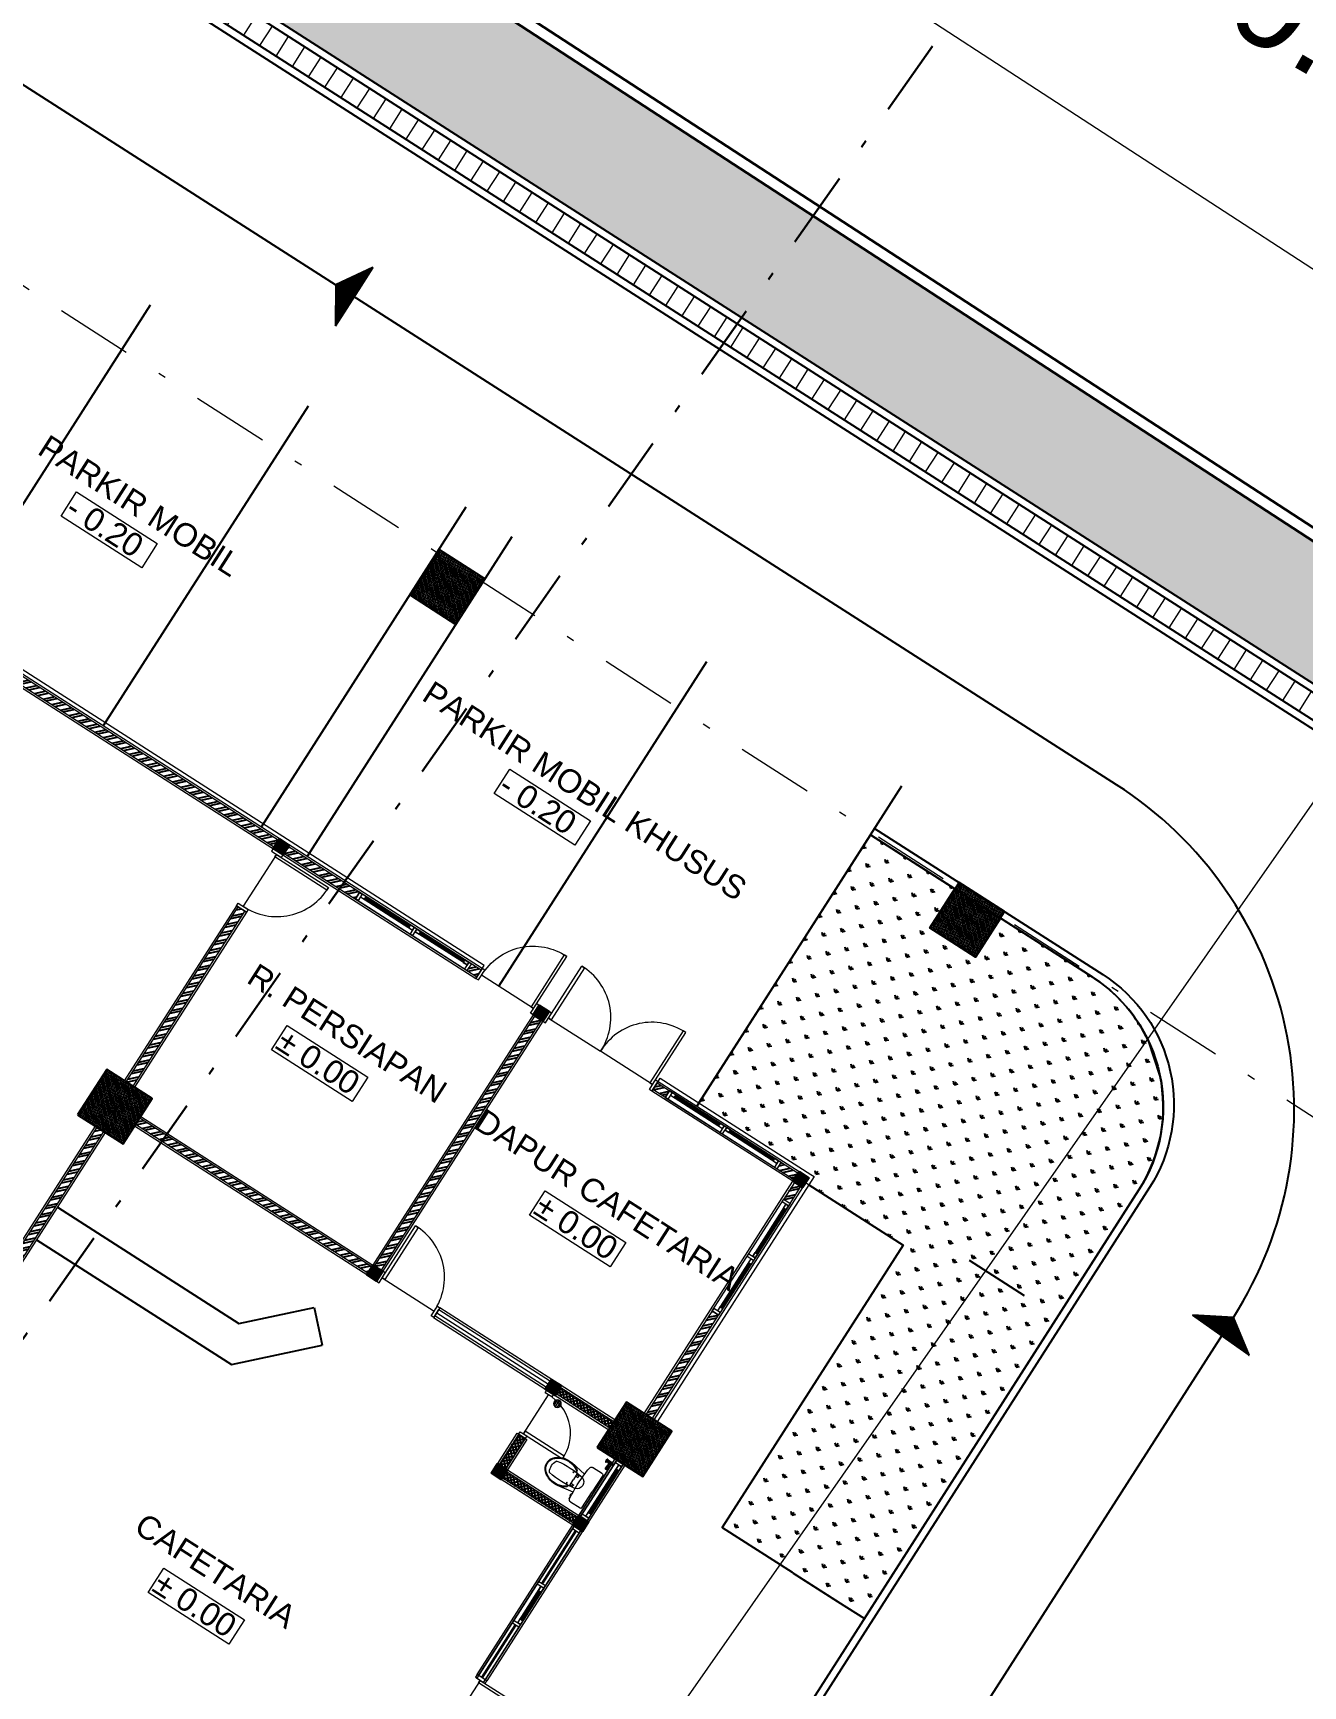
# Model space of a CAD drawing. Header units: inches. Extents: x 249 to 1192, y -18 to 440.
# Drawn here: x 965.55 to 982.01, y 78.4 to 99.83 of the extents above; entities that cross this region are included whole.
import ezdxf

# ---------------------------------------------------------------- set-up
doc = ezdxf.new("R2010")
doc.units = ezdxf.units.IN
doc.header["$MEASUREMENT"] = 0
doc.linetypes.add('CENTER2', pattern=[1.125, 0.75, -0.125, 0.125, -0.125])
doc.linetypes.add('DASHDOT', pattern=[1, 0.5, -0.25, 0, -0.25])
for name, color, linetype, lineweight in [('ARSIR BETON', 8, 'Continuous', 0), ('DIMENSI', 85, 'Continuous', 20), ('DINDING', 6, 'Continuous', 0), ('DINDING2', 137, 'Continuous', 20), ('GSB', 1, 'DASHDOT', 30), ('KACA', 141, 'Continuous', 30), ('KUSEN', 16, 'Continuous', 15), ('NOTASI GRID', 85, 'Continuous', 20), ('PAGAR SITE', 6, 'Continuous', 30), ('RENCANA JALAN', 13, 'Continuous', 15), ('SANITAIR', 6, 'Continuous', 9), ('TEXT (KET. RUANG)', 7, 'Continuous', 5)]:
    doc.layers.add(name, color=color, linetype=linetype, lineweight=lineweight)
for name, color, linetype in [('ARSIR DINDING', 64, 'Continuous'), ('AS', 15, 'CENTER2'), ('FURNITURE', 11, 'Continuous'), ('KANSTEEN', 204, 'Continuous'), ('KENDARAAN', 9, 'Continuous'), ('KOLOM', 5, 'Continuous'), ('RUMPUT', 86, 'Continuous'), ('SALURAN', 117, 'Continuous')]:
    doc.layers.add(name, color=color, linetype=linetype)
doc.styles.get("Standard").update_dxf_attribs({"font": 'arial.ttf'})
doc.dimstyles.new('UK. GDG PERTEMUAN', dxfattribs={"dimtxt": 0.5, "dimasz": 0.5, "dimexe": 0.5, "dimexo": 0.05, "dimgap": 0.1, "dimtad": 2, "dimdec": 0, "dimlfac": 100, "dimzin": 0, "dimdsep": 46, "dimtxsty": 'Standard', "dimblk": 'OBLIQUE', "dimcen": 0.09, "dimclrd": 8, "dimclre": 256, "dimclrt": 256, "dimadec": 0, "dimazin": 0, "dimtfac": 1, "dimtdec": 0, "dimtofl": 0, "dimtmove": 0, "dimatfit": 3, "dimldrblk": 'OBLIQUE', "dimfxl": 0, "dimtolj": 1, "dimtzin": 0, "dimarcsym": 0})

# ---------------------------------------------------------------- blocks, each defined once
blk = doc.blocks.new('_Oblique')
at = {"color": 0, "linetype": 'ByBlock', "lineweight": -2}
blk.add_line((-0.5, -0.5), (0.5, 0.5), dxfattribs=at)
blk = doc.blocks.new('*D168')
at = {"layer": 'DEFPOINTS', "color": 0}
for p in [(222.861, 257.764), (232.214, 252.364), (232.214, 252.364)]:
    blk.add_point(p, dxfattribs=at)
at = {"layer": 'DIMENSI', "lineweight": -2}
for p, q in [((222.836, 257.721), (222.361, 256.898)), ((232.189, 252.321), (231.714, 251.498))]:
    blk.add_line(p, q, dxfattribs=at)
at = {"layer": 'DIMENSI', "color": 8, "lineweight": -2}
blk.add_line((222.861, 257.764), (232.214, 252.364), dxfattribs=at)
for p, rotation in [((222.861, 257.764), 150.0000000000001), ((232.214, 252.364), 330.0000000000001)]:
    blk.add_blockref('_Oblique', p, dxfattribs=dict(at, rotation=rotation))
at = {"layer": 'DIMENSI', "insert": (227.168, 254.425), "char_height": 1.25, "attachment_point": 5, "rotation": 330}
blk.add_mtext('\\A1;10.8', dxfattribs=at)
blk = doc.blocks.new('K1')
at = {"layer": 'ARSIR BETON'}
h = blk.add_hatch(dxfattribs=at)
h.set_pattern_fill('ANSI37', color=256, scale=0.15, style=0)
h.set_pattern_definition([(45, (258.37489, 277.120751), (-0.01325825, 0.01325825), []), (135, (258.37489, 277.120751), (-0.01325825, -0.01325825), [])])
h.paths.add_polyline_path([(259.125, 277.171), (259.125, 277.871), (258.425, 277.871), (258.425, 277.171)])
at = {"layer": 'KOLOM'}
blk.add_lwpolyline([(258.425, 277.171), (259.125, 277.171), (259.125, 277.871), (258.425, 277.871)], close=True, dxfattribs=at)
for points in [[(258.725, 277.571), (258.825, 277.471)], [(258.725, 277.471), (258.825, 277.571)]]:
    blk.add_lwpolyline(points, dxfattribs=at)
blk = doc.blocks.new('ELV. %%p 0.00')
at = {"layer": 'TEXT (KET. RUANG)', "color": 1}
blk.add_lwpolyline([(129.653, 342.974), (130.895, 342.974), (130.895, 342.601), (129.653, 342.601)], close=True, dxfattribs=at)
at = {"layer": 'TEXT (KET. RUANG)'}
blk.add_text('%%P 0.00', height=0.3015, dxfattribs=at).set_placement((129.664, 342.645))
blk = doc.blocks.new('K2')
at = {"layer": 'ARSIR BETON'}
h = blk.add_hatch(dxfattribs=at)
h.set_pattern_fill('ANSI37', color=256, scale=0.1, style=0)
h.set_pattern_definition([(45, (-38.743626, 268.082874), (-0.0088388, 0.0088388), []), (135, (-38.743626, 268.082874), (-0.0088388, -0.0088388), [])])
h.paths.add_polyline_path([(-38.594, 268.233), (-38.744, 268.233), (-38.744, 268.083), (-38.594, 268.083)])
at = {"layer": 'KOLOM'}
blk.add_lwpolyline([(-38.744, 268.083), (-38.594, 268.083), (-38.594, 268.233), (-38.744, 268.233)], close=True, dxfattribs=at)
blk = doc.blocks.new('P1')
for points in [[(-56.664, 234.186), (-56.664, 234.986), (-56.624, 234.986), (-56.624, 234.186), (-56.664, 234.186)], [(-55.064, 234.186), (-55.064, 234.986), (-55.104, 234.986), (-55.104, 234.186), (-55.064, 234.186)], [(-56.664, 234.186), (-55.864, 234.186)], [(-55.064, 234.186), (-55.864, 234.186)]]:
    blk.add_lwpolyline(points)
for points in [[(-56.704, 234.111), (-56.664, 234.111), (-56.664, 234.261), (-56.704, 234.261)], [(-55.024, 234.111), (-55.064, 234.111), (-55.064, 234.261), (-55.024, 234.261)]]:
    blk.add_lwpolyline(points, close=True)
for centre, start, end in [((-56.644, 234.206), 358.5312, 91.4688), ((-55.084, 234.206), 88.5312, 181.4688)]:
    blk.add_arc(centre, 0.78, start, end)
blk = doc.blocks.new('P2')
for points in [[(278.943, 273.059), (278.943, 273.019), (279.093, 273.019), (279.093, 273.059)], [(278.943, 272.178), (278.943, 272.218), (279.093, 272.218), (279.093, 272.178)]]:
    blk.add_lwpolyline(points, close=True)
for points in [[(279.018, 273.019), (279.018, 272.219)], [(279.018, 273.019), (279.818, 273.019), (279.818, 272.979), (279.018, 272.979), (279.018, 273.019)]]:
    blk.add_lwpolyline(points)
blk.add_arc((279.038, 272.999), 0.78, 268.5312, 1.4688)
blk = doc.blocks.new('*X70')
at = {"color": 0}
for p, q in [((-1015, 2418), (-1013, 2418)), ((-1015, 2416), (-1013, 2416)), ((-1015, 2415), (-1013, 2415)), ((-1015, 2414), (-1013, 2414)), ((-1015, 2412), (-1013, 2412)), ((-1015, 2411), (-1013, 2411)), ((-1015, 2410), (-1013, 2410)), ((-1015, 2409), (-1013, 2409)), ((-1015, 2408), (-1013, 2408)), ((-1015, 2406), (-1013, 2406)), ((-1015, 2405), (-1013, 2405))]:
    blk.add_line(p, q, dxfattribs=at)
blk = doc.blocks.new('*X71')
at = {"color": 0}
for p, q in [((1009, 3570), (1016, 3570)), ((1010, 3569), (1017, 3569)), ((1011, 3568), (1017, 3568)), ((1011, 3566), (1018, 3566)), ((1012, 3565), (1018, 3565)), ((1012, 3564), (1018, 3564)), ((1012, 3562), (1018, 3562)), ((1012, 3561), (1019, 3561)), ((1012, 3560), (1019, 3560)), ((1013, 3559), (1019, 3559)), ((1013, 3558), (1019, 3558)), ((1013, 3556), (1019, 3556)), ((1013, 3555), (1019, 3555))]:
    blk.add_line(p, q, dxfattribs=at)
blk = doc.blocks.new('JET SHOWER TOTO 403SV3 ATAS')
for p, q in [((-159, 3064), (-273, 3064)), ((-272, 3071), (-272, 3057)), ((-272, 3071), (-270, 3071)), ((-272, 3057), (-270, 3057)), ((-270, 3071), (-269, 3074)), ((-270, 3071), (-270, 3057)), ((-270, 3057), (-269, 3043)), ((-259, 3084), (-258, 3084)), ((-259, 3034), (-258, 3034)), ((-258, 3084), (-258, 3034)), ((-258, 3069), (-249, 3069)), ((-258, 3059), (-249, 3059)), ((-249, 3070), (-244, 3077)), ((-249, 3070), (-249, 3064)), ((-249, 3057), (-249, 3064)), ((-249, 3057), (-244, 3051)), ((-244, 3075), (-244, 3053)), ((-237, 3076), (-237, 3051)), ((-237, 3075), (-237, 3075)), ((-237, 3075), (-236, 3075)), ((-237, 3052), (-236, 3052)), ((-221, 3064), (-221, 3079)), ((-221, 3064), (-221, 3034)), ((-221, 3034), (-211, 3034)), ((-218, 3025), (-217, 3038)), ((-206, 3039), (-216, 3039)), ((-211, 2958), (-211, 3037)), ((-211, 3034), (-211, 2993)), ((-211, 3013), (-211, 2975)), ((-205, 3075), (-193, 3075)), ((-203, 3025), (-205, 3038)), ((-203, 3075), (-193, 3075)), ((-203, 3052), (-193, 3052)), ((-182, 3018), (-198, 3017)), ((-188, 3085), (-193, 3075)), ((-193, 3075), (-193, 3052)), ((-188, 3042), (-193, 3052)), ((-187, 3058), (-176, 3069)), ((-187, 3069), (-176, 3058)), ((-185, 3086), (-185, 3043)), ((-184, 3088), (-182, 3088)), ((-184, 3040), (-182, 3040)), ((-182, 3102), (-182, 2943)), ((-182, 3074), (-167, 3074)), ((-182, 3073), (-166, 3073)), ((-182, 3054), (-166, 3054)), ((-182, 3053), (-167, 3053)), ((-166, 3073), (-167, 3074)), ((-167, 3074), (-167, 3053)), ((-166, 3054), (-167, 3053)), ((-166, 3073), (-166, 3054)), ((-227, 2967), (-226, 2974)), ((-211, 2968), (-211, 2994)), ((-195, 2967), (-195, 2974)), ((-182, 2970), (-195, 2971))]:
    blk.add_line(p, q)
for points in [[(-237, 3075, 0.114587), (-237, 3076, 0.103766), (-238, 3077, 0.091411), (-239, 3077, 0.084254), (-240, 3078, 0.084254), (-242, 3077, 0.091411), (-243, 3077, 0.103766), (-243, 3076, 0.114587), (-243, 3075, 0.114587), (-243, 3074, 0.103766), (-243, 3073, 0.091411), (-242, 3073, 0.084254), (-240, 3072, 0.084254), (-239, 3073, 0.091411), (-238, 3073, 0.103766), (-237, 3074, 0.114587)], [(-240, 3058, 0.164064), (-239, 3059, 0.105853), (-238, 3060, 0.069292), (-238, 3062, 0.055499), (-237, 3064, 0.055499), (-238, 3066, 0.069292), (-238, 3068, 0.105853), (-239, 3069, 0.164064), (-240, 3069, 0.164064), (-241, 3069, 0.105853), (-242, 3068, 0.069292), (-243, 3066, 0.055499), (-243, 3064, 0.055499), (-243, 3062, 0.069292), (-242, 3060, 0.105853), (-241, 3059, 0.164064)], [(-237, 3052, -0.114587), (-237, 3051, -0.103766), (-238, 3051, -0.091411), (-239, 3050, -0.084254), (-240, 3050, -0.084254), (-242, 3050, -0.091411), (-243, 3051, -0.103766), (-243, 3051, -0.114587), (-243, 3052, -0.114587), (-243, 3053, -0.103766), (-243, 3054, -0.091411), (-242, 3055, -0.084254), (-240, 3055, -0.084254), (-239, 3055, -0.091411), (-238, 3054, -0.103766), (-237, 3053, -0.114587)], [(-225, 2965, 0.244063), (-224, 2964, 0.082589), (-221, 2962, 0.040895), (-216, 2962, 0.030051), (-211, 2961, 0.030051), (-205, 2962, 0.040895), (-201, 2962, 0.082589), (-197, 2964, 0.244063), (-197, 2965, 0.244063), (-197, 2966, 0.082589), (-201, 2968, 0.040895), (-205, 2969, 0.030051), (-211, 2969, 0.030051), (-216, 2969, 0.040895), (-221, 2968, 0.082589), (-224, 2966, 0.244063)], [(-222, 2965, 0.063482), (-221, 2965, 0.076525), (-221, 2965, 0.107139), (-221, 2965, 0.147244), (-221, 2965, 0.147244), (-221, 2965, 0.107139), (-221, 2966, 0.076525), (-221, 2966, 0.063482), (-222, 2966, 0.063482), (-222, 2966, 0.076525), (-222, 2966, 0.107139), (-222, 2965, 0.147244), (-223, 2965, 0.147244), (-222, 2965, 0.107139), (-222, 2965, 0.076525), (-222, 2965, 0.063482)], [(-217, 2967, 0.063482), (-217, 2967, 0.076525), (-216, 2967, 0.107139), (-216, 2967, 0.147244), (-216, 2967, 0.147244), (-216, 2967, 0.107139), (-216, 2968, 0.076525), (-217, 2968, 0.063482), (-217, 2968, 0.063482), (-217, 2968, 0.076525), (-217, 2968, 0.107139), (-218, 2967, 0.147244), (-218, 2967, 0.147244), (-218, 2967, 0.107139), (-217, 2967, 0.076525), (-217, 2967, 0.063482)], [(-216, 2962, 0.063482), (-216, 2962, 0.076525), (-216, 2963, 0.107139), (-216, 2963, 0.147244), (-216, 2963, 0.147244), (-216, 2963, 0.107139), (-216, 2963, 0.076525), (-216, 2963, 0.063482), (-216, 2963, 0.063482), (-217, 2963, 0.076525), (-217, 2963, 0.107139), (-217, 2963, 0.147244), (-217, 2963, 0.147244), (-217, 2963, 0.107139), (-217, 2963, 0.076525), (-217, 2962, 0.063482)], [(-211, 2968, 0.063482), (-210, 2968, 0.076525), (-210, 2968, 0.107139), (-210, 2968, 0.147244), (-210, 2968, 0.147244), (-210, 2968, 0.107139), (-210, 2968, 0.076525), (-210, 2969, 0.063482), (-211, 2969, 0.063482), (-211, 2969, 0.076525), (-211, 2968, 0.107139), (-211, 2968, 0.147244), (-212, 2968, 0.147244), (-211, 2968, 0.107139), (-211, 2968, 0.076525), (-211, 2968, 0.063482)], [(-211, 2965, 0.063482), (-210, 2965, 0.076525), (-210, 2965, 0.107139), (-210, 2965, 0.147244), (-210, 2965, 0.147244), (-210, 2965, 0.107139), (-210, 2965, 0.076525), (-210, 2966, 0.063482), (-211, 2966, 0.063482), (-211, 2966, 0.076525), (-211, 2965, 0.107139), (-212, 2965, 0.147244), (-212, 2965, 0.147244), (-212, 2965, 0.107139), (-211, 2965, 0.076525), (-211, 2965, 0.063482)], [(-211, 2962, 0.063482), (-210, 2962, 0.076525), (-210, 2962, 0.107139), (-210, 2962, 0.147244), (-210, 2962, 0.147244), (-210, 2962, 0.107139), (-210, 2962, 0.076525), (-210, 2963, 0.063482), (-211, 2963, 0.063482), (-211, 2963, 0.076525), (-211, 2962, 0.107139), (-212, 2962, 0.147244), (-212, 2962, 0.147244), (-212, 2962, 0.107139), (-211, 2962, 0.076525), (-211, 2962, 0.063482)], [(-206, 2967, 0.063482), (-205, 2967, 0.076525), (-205, 2967, 0.107139), (-205, 2967, 0.147244), (-205, 2968, 0.147244), (-205, 2968, 0.107139), (-205, 2968, 0.076525), (-205, 2968, 0.063482), (-206, 2968, 0.063482), (-206, 2968, 0.076525), (-206, 2968, 0.107139), (-206, 2968, 0.147244), (-206, 2968, 0.147244), (-206, 2967, 0.107139), (-206, 2967, 0.076525), (-206, 2967, 0.063482)], [(-205, 2962, 0.063482), (-204, 2962, 0.076525), (-204, 2962, 0.107139), (-204, 2963, 0.147244), (-204, 2963, 0.147244), (-204, 2963, 0.107139), (-204, 2963, 0.076525), (-204, 2963, 0.063482), (-205, 2963, 0.063482), (-205, 2963, 0.076525), (-205, 2963, 0.107139), (-205, 2963, 0.147244), (-206, 2963, 0.147244), (-205, 2963, 0.107139), (-205, 2962, 0.076525), (-205, 2962, 0.063482)], [(-200, 2965, 0.063482), (-199, 2965, 0.076525), (-199, 2965, 0.107139), (-199, 2965, 0.147244), (-199, 2965, 0.147244), (-199, 2965, 0.107139), (-199, 2965, 0.076525), (-199, 2966, 0.063482), (-200, 2966, 0.063482), (-200, 2966, 0.076525), (-200, 2965, 0.107139), (-200, 2965, 0.147244), (-200, 2965, 0.147244), (-200, 2965, 0.107139), (-200, 2965, 0.076525), (-200, 2965, 0.063482)]]:
    blk.add_lwpolyline(points, format="xyb", close=True)
for points in [[(-211, 2971, 0.032506), (-217, 2971, 0.043954), (-222, 2970, 0.086557), (-226, 2968, 0.234077), (-227, 2967, 0.2316), (-226, 2965, 0.086557)], [(-211, 2978, 0.026666), (-217, 2977, 0.036581), (-222, 2977, 0.076377), (-226, 2975, 0.258801), (-226, 2974, 0.258801)], [(-195, 2974, 0.258801), (-196, 2975, 0.076377), (-200, 2977, 0.036581), (-204, 2977, 0.026666), (-211, 2978, 0.026666)], [(-211, 2971, -0.032506), (-204, 2971, -0.043954), (-200, 2970, -0.086557), (-196, 2968, -0.234077), (-195, 2967, -0.2316), (-196, 2965, -0.086557)]]:
    blk.add_lwpolyline(points, format="xyb")
for centre, radius, start, end in [((-260, 3064), 13.7, 149.2436, 210.7564), ((-259, 3074), 10, 90, 175.6013), ((-259, 3044), 10, 182.4896, 270), ((-240, 3075), 4.1, 25.3162, 148.8598), ((-240, 3053), 4.1, 211.1402, 334.6838), ((-236, 3085), 10, 270, 282.1793), ((-236, 3042), 10, 77.8207, 90), ((-219, 3008), 69, 77.8207, 102.1793), ((-219, 3119), 69, 257.8207, 282.1793), ((-26, 2981), 200, 169.0492, 182.1525), ((-221, 3018), 2, 99.9639, 169.0492), ((-211, 2961), 60, 79.7178, 99.9639), ((-229, 3026), 11.4, 327.9833, 355.2467), ((-216, 3038), 1, 90, 173.6667), ((-206, 3038), 1, 6.3333, 90), ((-203, 3085), 10, 257.8207, 270), ((-203, 3042), 10, 90, 102.1793), ((-192, 3026), 11.4, 184.7533, 212.0167), ((-201, 3018), 2, 10.9508, 80.0361), ((-395, 2981), 200, 357.8475, 10.9508), ((-184, 3083), 5, 90, 152.5256), ((-184, 3045), 5, 207.4744, 270), ((-216, 2977), 15.5, 231.5493, 261.7809), ((-205, 2977), 15.5, 278.2191, 308.4507)]:
    blk.add_arc(centre, radius, start, end)
at = {"color": 7}
blk.add_blockref('*X70', (744, 653), dxfattribs=at)
at = {"rotation": 90}
blk.add_blockref('*X71', (3344, 1959), dxfattribs=at)
at = {"xscale": -1, "rotation": 270}
blk.add_blockref('*X71', (-3766, 1959), dxfattribs=at)
blk = doc.blocks.new('KLO TOTO C438 ATAS')
for p, q in [((373.9, 174.6), (373.9, 108.7)), ((375.9, 167.7), (375.9, 142.7)), ((377.4, 169.2), (392.6, 169.2)), ((396.6, 156.4), (418.2, 160)), ((401.3, 150.3), (401.3, 148.6)), ((405, 150.6), (401.6, 150.6)), ((405, 152), (405, 142.7)), ((406.9, 153.8), (406.9, 154.9)), ((375.9, 117.7), (375.9, 142.7)), ((396.6, 129), (418.2, 125.4)), ((401.3, 135.1), (401.3, 136.8)), ((405, 148.3), (401.6, 148.3)), ((405, 137.1), (401.6, 137.1)), ((405, 134.8), (401.6, 134.8)), ((405, 133.4), (405, 142.7)), ((406.9, 131.6), (406.9, 130.5)), ((377.4, 116.2), (392.6, 116.2)), ((395.7, 119.3), (396.5, 119.3)), ((396.1, 123.1), (397.4, 123.1)), ((396.4, 125.8), (397.4, 125.8)), ((396.8, 123.1), (396.8, 119.6)), ((397.7, 123.4), (397.7, 125.5))]:
    blk.add_line(p, q)
for centre in [(410.1, 150.7), (410.1, 134.7)]:
    blk.add_circle(centre, 0.55)
for centre, radius, start, end in [((377.4, 167.7), 1.5, 90, 180), ((399.5, 142.7), 8.88, 104.9108, 180), ((392.6, 166.2), 3.05, 6.7334, 90), ((191.4, 142.4), 205.7, 0.0873, 6.7334), ((417.3, 46), 107.2, 79.9791, 100.8031), ((401.6, 150.3), 0.307, 90, 180), ((405.3, 152), 0.307, 134.0644, 180), ((423.1, 133.6), 25.9, 48.6009, 134.0644), ((407.2, 154.9), 0.307, 126.6134, 180), ((423, 133.6), 26.9, 100.3333, 126.6134), ((423, 133.6), 26.9, 48.6516, 100.3333), ((435.7, 150.6), 1, 25.7984, 76.6744), ((419.5, 142.7), 19.1, 360, 25.7984), ((431.6, 142.9), 13.2, 359.2877, 49.9182), ((431.6, 142.9), 14.2, 359.2877, 49.9182), ((399.5, 142.7), 8.88, 180, 255.0892), ((191.4, 143), 205.7, 353.2666, 359.9127), ((417.3, 240), 107.8, 259.2559, 279.9618), ((401.6, 148.6), 0.307, 180, 270), ((401.6, 136.8), 0.307, 90, 180), ((401.6, 135.1), 0.307, 180, 270), ((405.3, 133.4), 0.307, 180, 225.9356), ((423.1, 151.8), 25.9, 225.9356, 311.3991), ((407.2, 130.5), 0.307, 180, 233.3866), ((423, 151.8), 26.9, 233.3866, 259.7059), ((423, 151.8), 26.9, 259.7059, 311.3484), ((435.7, 134.8), 1, 283.3256, 334.2016), ((419.5, 142.7), 19.1, 334.2016, 0), ((431.6, 142.5), 13.2, 310.0818, 0.7123), ((431.6, 142.5), 14.2, 310.0818, 0.7123), ((377.4, 117.7), 1.5, 180, 270), ((392.6, 119.3), 3.05, 270, 353.2666), ((396.5, 119.6), 0.307, 270, 0), ((397.4, 125.5), 0.307, 0, 90), ((397.4, 123.4), 0.307, 270, 0)]:
    blk.add_arc(centre, radius, start, end)
blk = doc.blocks.new('*X38')
at = {"color": 0}
for p, q in [((18.491, 19.193), (18.579, 19.193)), ((18.499, 19.218), (18.572, 19.218)), ((18.499, 19.168), (18.572, 19.168))]:
    blk.add_line(p, q, dxfattribs=at)
blk = doc.blocks.new('SFLOOR')
for radius in [0.05, 0.0442]:
    blk.add_circle((0, 0), radius)
blk.add_blockref('*X38', (-18.535, -19.193))
blk = doc.blocks.new('p toilet')
at = {"layer": 'KUSEN'}
for points in [[(611.218, 191.392), (611.218, 191.992), (611.178, 191.992), (611.178, 191.392)], [(610.618, 191.342), (610.578, 191.342), (610.578, 191.442), (610.618, 191.442)], [(611.258, 191.342), (611.218, 191.342), (611.218, 191.442), (611.258, 191.442)]]:
    blk.add_lwpolyline(points, close=True, dxfattribs=at)
blk.add_lwpolyline([(611.218, 191.392), (610.618, 191.392)], dxfattribs=at)
blk.add_arc((611.198, 191.412), 0.581, 88.0266, 176.9943, dxfattribs=at)
blk = doc.blocks.new('LT1')
at = {"layer": 'ARSIR DINDING'}
h = blk.add_hatch(dxfattribs=at)
h.set_pattern_fill('ANSI32', color=256, scale=0.25, style=0)
h.set_pattern_definition([(45, (703.18334, 134.10694), (-0.06629126, 0.06629126), []), (45, (703.22753, 134.10694), (-0.06629126, 0.06629126), [])])
h.paths.add_polyline_path([(722.003, 134.207), (722.003, 134.107), (722.153, 134.107), (722.153, 134.207)])
h.paths.add_polyline_path([(720.282, 134.107), (720.282, 134.207), (703.183, 134.207), (703.183, 134.107)])
h = blk.add_hatch(dxfattribs=at)
h.set_pattern_fill('ANSI32', color=256, scale=0.25, style=0)
h.set_pattern_definition([(45, (724.86308, 134.10694), (-0.0662913, 0.0662913), []), (45, (724.907275, 134.10694), (-0.0662913, 0.0662913), [])])
h.paths.add_polyline_path([(725.053, 134.207), (724.863, 134.207), (724.863, 134.107), (725.053, 134.107)])
h.paths.add_polyline_path([(727.033, 134.207), (726.774, 134.207), (726.774, 134.107), (727.033, 134.107)])
h = blk.add_hatch(dxfattribs=at)
h.set_pattern_fill('ANSI32', color=256, scale=0.25, style=0)
h.set_pattern_definition([(45, (723.05808, 130.23194), (-0.0662913, 0.0662913), []), (45, (723.102275, 130.23194), (-0.0662913, 0.0662913), [])])
h.paths.add_polyline_path([(723.058, 134.082), (723.158, 134.082), (723.158, 130.232), (723.058, 130.232)])
h = blk.add_hatch(dxfattribs=at)
h.set_pattern_fill('ANSI32', color=256, scale=0.25, style=0)
h.set_pattern_definition([(45, (727.05808, 130.50746), (-0.0662913, 0.0662913), []), (45, (727.102275, 130.50746), (-0.0662913, 0.0662913), [])])
h.paths.add_polyline_path([(727.158, 132.102), (727.058, 132.102), (727.058, 130.507), (727.158, 130.507)])
h.paths.add_polyline_path([(727.158, 134.082), (727.058, 134.082), (727.058, 133.823), (727.158, 133.823)])
h = blk.add_hatch(dxfattribs=at)
h.set_pattern_fill('ANSI32', color=256, scale=0.25, style=0)
h.set_pattern_definition([(45, (719.05808, 130.5072), (-0.0662913, 0.0662913), []), (45, (719.102275, 130.5072), (-0.0662913, 0.0662913), [])])
h.paths.add_polyline_path([(719.058, 133.202), (719.158, 133.202), (719.158, 130.507), (719.058, 130.507)])
h = blk.add_hatch(dxfattribs=at)
h.set_pattern_fill('ANSI32', color=256, scale=0.25, style=0)
h.set_pattern_definition([(45, (719.45808, 130.10694), (-0.0662913, 0.0662913), []), (45, (719.502275, 130.10694), (-0.0662913, 0.0662913), [])])
h.paths.add_polyline_path([(719.458, 130.207), (723.033, 130.207), (723.033, 130.107), (719.458, 130.107)])
h = blk.add_hatch(dxfattribs=at)
h.set_pattern_fill('ANSI37', color=256, scale=0.3, style=0)
h.set_pattern_definition([(45, (725.807505, 128.81169), (-0.0265165, 0.0265165), []), (135, (725.807505, 128.81169), (-0.0265165, -0.0265165), [])])
h.paths.add_polyline_path([(727.033, 128.812), (725.933, 128.812), (725.933, 128.912), (727.033, 128.912)])
h.paths.add_polyline_path([(725.908, 128.937), (725.808, 128.937), (725.808, 129.402), (725.908, 129.402)])
h.paths.add_polyline_path([(726.758, 130.107), (725.933, 130.107), (725.933, 130.207), (726.758, 130.207)])
h = blk.add_hatch(dxfattribs=at)
h.set_pattern_fill('ANSI32', color=256, scale=0.25, style=0)
h.set_pattern_definition([(45, (719.057825, 114.5072), (-0.06629126, 0.06629126), []), (45, (719.10202, 114.5072), (-0.06629126, 0.06629126), [])])
h.paths.add_polyline_path([(723.033, 119.107), (719.183, 119.107), (719.183, 119.207), (723.033, 119.207)])
h.paths.add_polyline_path([(719.158, 114.507), (719.058, 114.507), (719.058, 129.807), (719.158, 129.807)])
at = {"layer": 'DINDING2'}
h = blk.add_hatch(dxfattribs=at)
h.set_pattern_fill('_USER', color=23, scale=0.25, angle=90, style=0, pattern_type=0)
h.set_pattern_definition([(90, (701.62636, 142.75694), (-0.25, 2e-17), [])])
h.paths.add_polyline_path([(685.159, 143.057), (685.159, 142.757), (738.458, 142.757), (738.458, 143.057)])
at = {"layer": 'RUMPUT'}
h = blk.add_hatch(dxfattribs=at)
h.set_pattern_fill('GRASS', color=256, scale=0.25, style=0)
h.set_pattern_definition([(90, (725.45808, 129.80746), (-0.1767767, 0.1767767), [0.046875, -0.3066784]), (45, (725.45808, 129.80746), (-0.176777, 0.176777), [0.046875, -0.203125]), (135, (725.45808, 129.80746), (-0.176777, -0.176777), [0.046875, -0.203125])])
h.paths.add_polyline_path([(728.683, 134.157), (728.683, 129.807), (729.758, 129.807), (729.777, 129.807), (730.458, 129.807), (730.872, 129.807), (730.872, 136.407, 0.196408), (730.3, 137.807), (729.941, 138.097), (729.758, 138.2, 0.11521), (728.872, 138.407), (727.458, 138.407), (727.458, 137.807), (726.758, 137.807), (726.758, 138.407), (725.458, 138.407), (725.458, 134.282), (727.183, 134.282), (727.233, 134.282), (727.233, 134.157)])
at = {"layer": 'DINDING'}
blk.add_line((728.683, 134.157), (728.683, 129.807), dxfattribs=at)
for points in [[(722.153, 134.232), (722.153, 134.282), (703.033, 134.282), (702.983, 134.282), (702.983, 114.507)], [(724.863, 134.232), (724.863, 134.282), (727.183, 134.282), (727.233, 134.282), (727.233, 130.507)], [(723.033, 134.157), (723.033, 130.157)], [(723.183, 134.157), (723.183, 130.157)], [(727.033, 126.487), (727.033, 134.082), (727.183, 134.082), (727.183, 126.487)], [(727.108, 134.157), (728.683, 134.157)], [(730.872, 122.507), (730.872, 129.807), (728.683, 129.807)]]:
    blk.add_lwpolyline(points, dxfattribs=at)
for points in [[(703.183, 134.082), (722.153, 134.082), (722.153, 134.232), (703.183, 134.232)], [(724.863, 134.232), (727.033, 134.232), (727.033, 134.082), (724.863, 134.082)], [(719.183, 130.507), (719.033, 130.507), (719.033, 133.202), (719.183, 133.202)], [(723.033, 130.082), (719.458, 130.082), (719.458, 130.232), (723.033, 130.232)], [(724.063, 130.082), (726.758, 130.082), (726.758, 130.232), (724.063, 130.232)], [(719.033, 129.807), (719.183, 129.807), (719.183, 114.507), (719.033, 114.507)], [(725.933, 128.937), (725.783, 128.937), (725.783, 129.402), (725.933, 129.402)], [(725.933, 128.937), (727.033, 128.937), (727.033, 128.787), (725.933, 128.787)]]:
    blk.add_lwpolyline(points, close=True, dxfattribs=at)
at = {"layer": 'DINDING2'}
for points in [[(703.183, 134.107), (722.153, 134.107), (722.153, 134.207), (703.183, 134.207)], [(724.863, 134.207), (727.033, 134.207), (727.033, 134.107), (724.863, 134.107)], [(723.058, 134.082), (723.158, 134.082), (723.158, 130.232), (723.058, 130.232)], [(727.158, 134.082), (727.058, 134.082), (727.058, 133.823), (727.158, 133.823)], [(719.058, 133.202), (719.158, 133.202), (719.158, 130.507), (719.058, 130.507)], [(727.158, 132.102), (727.058, 132.102), (727.058, 130.507), (727.158, 130.507)], [(719.458, 130.207), (723.033, 130.207), (723.033, 130.107), (719.458, 130.107)], [(725.783, 130.107), (724.063, 130.107), (724.063, 130.207), (725.783, 130.207)], [(726.758, 130.107), (725.933, 130.107), (725.933, 130.207), (726.758, 130.207)], [(719.158, 114.507), (719.058, 114.507), (719.058, 129.807), (719.158, 129.807)], [(727.158, 128.937), (727.058, 128.937), (727.058, 129.807), (727.158, 129.807)], [(725.908, 128.937), (725.808, 128.937), (725.808, 129.402), (725.908, 129.402)], [(727.033, 128.812), (725.933, 128.812), (725.933, 128.912), (727.033, 128.912)]]:
    blk.add_lwpolyline(points, close=True, dxfattribs=at)
for points in [[(724.063, 130.157), (725.783, 130.157)], [(727.058, 126.487), (727.058, 128.787), (727.158, 128.787), (727.158, 126.487)]]:
    blk.add_lwpolyline(points, dxfattribs=at)
at = {"layer": 'FURNITURE'}
for points in [[(719.183, 128.657), (721.978, 128.657), (722.686, 129.356)], [(722.686, 129.356), (723.037, 129)], [(719.183, 128.157), (722.183, 128.157), (723.037, 129)]]:
    blk.add_lwpolyline(points, dxfattribs=at)
at = {"layer": 'KACA'}
for points in [[(720.382, 134.187), (721.063, 134.187)], [(721.223, 134.187), (721.903, 134.187)], [(725.153, 134.187), (725.834, 134.187)], [(725.994, 134.187), (726.674, 134.187)], [(727.138, 133.043), (727.138, 133.723)], [(727.138, 132.202), (727.138, 132.883)], [(727.137, 129.707), (727.137, 129.037)], [(727.108, 128.747), (727.108, 127.937)], [(727.138, 127.837), (727.138, 127.397)], [(727.108, 127.297), (727.108, 126.487)]]:
    blk.add_lwpolyline(points, dxfattribs=at)
at = {"layer": 'KANSTEEN'}
for points in [[(725.458, 138.507), (728.972, 138.507, -0.414214), (730.972, 136.507), (730.972, 121.808)], [(725.458, 138.407), (728.872, 138.407, -0.414214), (730.872, 136.407), (730.872, 121.808)], [(727.233, 134.157), (728.683, 134.157), (728.683, 129.807), (729.758, 129.807), (729.777, 129.807), (730.458, 129.807), (730.458, 129.807), (730.872, 129.807), (730.872, 136.407, 0.196408), (730.3, 137.807), (729.941, 138.097), (729.758, 138.2, 0.11521), (728.872, 138.407), (727.458, 138.407), (727.458, 137.807), (726.758, 137.807), (726.758, 138.407), (725.458, 138.407), (725.458, 134.282)]]:
    blk.add_lwpolyline(points, format="xyb", dxfattribs=at)
at = {"layer": 'KENDARAAN'}
for points in [[(713.888, 139.157), (713.888, 134.232)], [(716.318, 139.157), (716.318, 134.232)], [(718.748, 139.157), (718.748, 134.232)], [(719.458, 139.157), (719.458, 134.232)], [(722.458, 134.157), (722.458, 139.157)], [(722.458, 134.157), (722.458, 139.157)], [(725.458, 139.157), (725.458, 134.232)]]:
    blk.add_lwpolyline(points, dxfattribs=at)
at = {"layer": 'KUSEN'}
for points in [[(720.282, 134.207), (720.322, 134.207), (720.322, 134.107), (720.282, 134.107)], [(722.003, 134.207), (720.282, 134.207), (720.282, 134.107), (722.003, 134.107)], [(721.123, 134.207), (720.322, 134.207), (720.322, 134.167), (721.123, 134.167)], [(720.382, 134.207), (720.322, 134.207), (720.322, 134.167), (720.382, 134.167)], [(721.123, 134.207), (721.063, 134.207), (721.063, 134.167), (721.123, 134.167)], [(721.123, 134.107), (721.163, 134.107), (721.163, 134.207), (721.123, 134.207)], [(721.163, 134.207), (721.963, 134.207), (721.963, 134.167), (721.163, 134.167)], [(721.223, 134.207), (721.163, 134.207), (721.163, 134.167), (721.223, 134.167)], [(721.963, 134.207), (721.903, 134.207), (721.903, 134.167), (721.963, 134.167)], [(721.963, 134.107), (722.003, 134.107), (722.003, 134.207), (721.963, 134.207)], [(725.053, 134.207), (725.093, 134.207), (725.093, 134.107), (725.053, 134.107)], [(726.774, 134.207), (725.053, 134.207), (725.053, 134.107), (726.774, 134.107)], [(725.894, 134.207), (725.093, 134.207), (725.093, 134.167), (725.894, 134.167)], [(725.153, 134.207), (725.093, 134.207), (725.093, 134.167), (725.153, 134.167)], [(725.894, 134.207), (725.834, 134.207), (725.834, 134.167), (725.894, 134.167)], [(725.894, 134.107), (725.934, 134.107), (725.934, 134.207), (725.894, 134.207)], [(725.934, 134.207), (726.734, 134.207), (726.734, 134.167), (725.934, 134.167)], [(725.994, 134.207), (725.934, 134.207), (725.934, 134.167), (725.994, 134.167)], [(726.734, 134.207), (726.674, 134.207), (726.674, 134.167), (726.734, 134.167)], [(726.734, 134.107), (726.774, 134.107), (726.774, 134.207), (726.734, 134.207)], [(727.058, 133.783), (727.058, 133.823), (727.158, 133.823), (727.158, 133.783)], [(727.158, 133.823), (727.158, 132.102), (727.058, 132.102), (727.058, 133.823)], [(727.158, 132.983), (727.158, 133.783), (727.118, 133.783), (727.118, 132.983)], [(727.158, 133.783), (727.158, 133.723), (727.118, 133.723), (727.118, 133.783)], [(727.058, 132.943), (727.058, 132.983), (727.158, 132.983), (727.158, 132.943)], [(727.158, 133.043), (727.158, 132.983), (727.118, 132.983), (727.118, 133.043)], [(727.158, 132.943), (727.158, 132.142), (727.118, 132.142), (727.118, 132.943)], [(727.158, 132.943), (727.158, 132.883), (727.118, 132.883), (727.118, 132.943)], [(727.158, 132.102), (727.158, 132.142), (727.058, 132.142), (727.058, 132.102)], [(727.158, 132.202), (727.158, 132.142), (727.118, 132.142), (727.118, 132.202)], [(727.058, 128.937), (727.158, 128.937), (727.158, 129.807), (727.058, 129.807)], [(727.158, 128.977), (727.115, 128.977), (727.115, 129.767), (727.158, 129.767)], [(727.058, 126.447), (727.158, 126.447), (727.158, 128.787), (727.058, 128.787)], [(727.115, 127.897), (727.158, 127.897), (727.158, 127.337), (727.115, 127.337)]]:
    blk.add_lwpolyline(points, close=True, dxfattribs=at)
for points in [[(727.058, 129.807), (727.158, 129.807), (727.158, 129.767), (727.058, 129.767), (727.058, 129.807)], [(727.115, 129.767), (727.115, 129.707), (727.158, 129.707), (727.158, 129.767)], [(727.115, 128.977), (727.115, 129.037), (727.158, 129.037), (727.158, 128.977)], [(727.058, 128.977), (727.158, 128.977), (727.158, 128.937), (727.058, 128.937), (727.058, 128.977)], [(727.058, 128.787), (727.158, 128.787), (727.158, 128.747), (727.058, 128.747), (727.058, 128.787)], [(727.058, 127.937), (727.158, 127.937), (727.158, 127.897), (727.058, 127.897), (727.058, 127.937)], [(727.115, 127.897), (727.115, 127.837), (727.158, 127.837), (727.158, 127.897)], [(727.058, 127.337), (727.158, 127.337), (727.158, 127.297), (727.058, 127.297), (727.058, 127.337)], [(727.115, 127.337), (727.115, 127.397), (727.158, 127.397), (727.158, 127.337)]]:
    blk.add_lwpolyline(points, dxfattribs=at)
at = {"layer": 'SALURAN'}
for points in [[(685.108, 142.657), (738.458, 142.656), (738.458, 143.156), (685.108, 143.157)], [(685.159, 143.057), (738.458, 143.057)], [(685.159, 142.757), (738.458, 142.757)]]:
    blk.add_lwpolyline(points, dxfattribs=at)
at = {"layer": 'TEXT (KET. RUANG)', "color": 1}
for points in [[(714.391, 136.601), (715.634, 136.601), (715.634, 136.227), (714.391, 136.227)], [(721.06, 136.601), (722.302, 136.601), (722.302, 136.227), (721.06, 136.227)]]:
    blk.add_lwpolyline(points, close=True, dxfattribs=at)
at = {"xscale": -1, "rotation": 180}
for p in [(757.777, 402.315), (761.777, 402.315), (765.777, 402.315), (761.777, 398.315), (764.526, 398.315), (764.526, 397.02), (765.777, 397.02)]:
    blk.add_blockref('K2', p, dxfattribs=at)
for p in [(590.768, -210.729), (594.741, -210.729), (593.215, -217.517)]:
    blk.add_blockref('ELV. %%p 0.00', p)
at = {"rotation": 270}
blk.add_blockref('p toilet', (534.465, 740.66), dxfattribs=at)
at = {"layer": 'KOLOM'}
for p in [(460.333, -139.364), (468.333, -139.363), (460.333, -147.364), (468.333, -147.363)]:
    blk.add_blockref('K1', p, dxfattribs=at)
at = {"layer": 'KUSEN', "xscale": -1}
for name, p, rotation in [('P2', (449.974, -144.861), 270.0000000000434), ('P1', (492.922, 181.511), 270)]:
    blk.add_blockref(name, p, dxfattribs=dict(at, rotation=rotation))
at = {"layer": 'KUSEN'}
for name, p in [('P1', (779.887, -100.029)), ('P2', (440.09, -138.977))]:
    blk.add_blockref(name, p, dxfattribs=at)
at = {"layer": 'KUSEN', "rotation": 90}
blk.add_blockref('P2', (996.242, -148.861), dxfattribs=at)
at = {"layer": 'SANITAIR', "xscale": -1, "rotation": 270}
blk.add_blockref('SFLOOR', (726.017, 130.008), dxfattribs=at)
at = {"layer": 'SANITAIR'}
for name, p, xscale, yscale, zscale in [('JET SHOWER TOTO 403SV3 ATAS', (727.215, 126.669), 0.001, 0.001, 0.001), ('KLO TOTO C438 ATAS', (730.772, 127.863), -0.01, 0.01, 0.01)]:
    blk.add_blockref(name, p, dxfattribs=dict(at, xscale=xscale, yscale=yscale, zscale=zscale))
at = {"layer": 'TEXT (KET. RUANG)'}
for s, p in [('PARKIR MOBIL', (713.679, 136.742)), ('PARKIR MOBIL KHUSUS ', (719.597, 136.742)), ('- 0.20', (714.403, 136.271)), ('- 0.20', (721.071, 136.271)), ('R. PERSIAPAN', (719.659, 132.432)), ('DAPUR CAFETARIA', (723.159, 132.432)), ('CAFETARIA', (722.27, 125.644))]:
    blk.add_text(s, height=0.3015, dxfattribs=at).set_placement(p)
blk = doc.blocks.new('TAPAK')
at = {"layer": 'GSB', "ltscale": 2}
blk.add_line((232.175, 267.707), (182.212, 196.703), dxfattribs=at)
at = {"layer": 'NOTASI GRID', "linetype": 'DASHDOT', "ltscale": 2}
blk.add_lwpolyline([(179.437, 271.015), (245.133, 228.685)], dxfattribs=at)
at = {"layer": 'PAGAR SITE'}
for points in [[(139.803, 187.369), (137.846, 188.269), (144.936, 206.648), (129.973, 218.656), (147.853, 253.794), (152.285, 251.422), (170.046, 244.614), (173.954, 249.197), (185.583, 262.976), (190.519, 271.023), (198.375, 266.632), (239.544, 239.857), (197.918, 186.746), (197.402, 184.096), (182.077, 196.806), (172.76, 184.657), (169.843, 181.416), (164.076, 173.73), (162.311, 174.961)], [(139.857, 187.509), (138.036, 188.346), (145.115, 206.697), (130.162, 218.696), (147.917, 253.589), (152.222, 251.285), (170.091, 244.436), (174.069, 249.1), (185.704, 262.888), (190.572, 270.821), (198.298, 266.504), (239.325, 239.821), (197.778, 186.81), (197.303, 184.372), (182.052, 197.021), (172.645, 184.753), (169.727, 181.512), (164.043, 173.935), (162.402, 175.081)]]:
    blk.add_lwpolyline(points, dxfattribs=at)
at = {"layer": 'RENCANA JALAN'}
blk.add_lwpolyline([(132.806, 196.229), (152.782, 186.136), (156.343, 184.08), (161.498, 180.209), (166.667, 175.719), (172.499, 170.171, 0.262643), (176.541, 171.394), (231.967, 250.626)], format="xyb", dxfattribs=at)
at = {"layer": 'DIMENSI'}
blk.add_aligned_dim(p1=(198.375, 266.632), p2=(239.544, 239.857), distance=2.809, text='49.11', dimstyle='UK. GDG PERTEMUAN', override={"dimtxt": 1.25, "dimasz": 1, "dimexe": 1}, dxfattribs=at).render()
dim = blk.add_linear_dim(base=(232.214, 252.364), p1=(222.861, 257.764), p2=(232.214, 252.364), angle=330, text='10.8', dimstyle='UK. GDG PERTEMUAN', override={"dimtxt": 1.25, "dimasz": 1, "dimexe": 1}, dxfattribs=at)
dim.commit()
dim.dimension.update_dxf_attribs({"geometry": '*D168', "text_midpoint": (227.537, 255.064), "dimtype": 161})

msp = doc.modelspace()

# ---------------------------------------------------------------- hatches: boundary and pattern name
at = {"layer": 'AS'}
h = msp.add_hatch(dxfattribs=at)
h.set_pattern_fill('ANSI31', color=256, scale=0.02, angle=92.70807, style=0)
h.set_pattern_definition([(137.70807, (969.9871017, 96.0584643), (-0.001682271, -0.001849315), [])])
h.paths.add_polyline_path([(969.7994, 96.553), (969.9524, 96.7919), (969.4725, 96.5648), (969.467, 96.0339)])
h = msp.add_hatch(dxfattribs=at)
h.set_pattern_fill('ANSI31', color=256, scale=0.02, style=0)
h.set_pattern_definition([(45, (980.5794801, 82.6864737), (-0.001767767, 0.001767767), [])])
h.paths.add_polyline_path([(981.0823, 82.8506), (981.3138, 82.6865), (981.1095, 83.1765), (980.5795, 83.2071)])
at = {"layer": 'RUMPUT'}
h = msp.add_hatch(dxfattribs=at)
h.set_pattern_fill('GRASS', color=256, scale=0.25, angle=-32.63125, style=0)
edge = h.paths.add_edge_path(flags=17)
edge.add_line((928.2642, 87.7797), (928.2103, 87.6955))
edge.add_line((928.2103, 87.6955), (927.4523, 88.1808))
edge.add_line((927.4523, 88.1808), (927.9376, 88.9387))
edge.add_line((927.9376, 88.9387), (944.981, 115.3713))
edge.add_line((944.981, 115.3713), (944.6882, 115.5588))
edge.add_line((944.6882, 115.5588), (940.407, 108.5806))
edge.add_line((940.407, 108.5806), (924.7936, 90.1284))
edge.add_line((924.7936, 90.1284), (906.9246, 96.9776))
edge.add_line((906.9246, 96.9776), (902.6199, 99.2817))
edge.add_line((902.6199, 99.2817), (887.5538, 69.673))
edge.add_line((887.5538, 69.673), (887.584, 69.6537))
edge.add_line((887.584, 69.6537), (891.4664, 75.7173))
edge.add_line((891.4664, 75.7173), (893.1507, 74.6388))
edge.add_line((893.1507, 74.6388), (895.8469, 78.8496))
edge.add_line((895.8469, 78.8496), (898.4576, 77.178))
edge.add_line((898.4576, 77.178), (900.9841, 75.5603))
edge.add_line((900.9841, 75.5603), (903.1766, 74.1564))
edge.add_line((903.1766, 74.1564), (906.037, 72.3249))
edge.add_line((906.037, 72.3249), (908.5635, 70.7072))
edge.add_line((908.5635, 70.7072), (911.09, 69.0895))
edge.add_arc((911.5753, 69.8475), 0.9, 237.36875, 417.36875)
edge.add_line((912.0606, 70.6054), (909.5341, 72.2231))
edge.add_line((909.5341, 72.2231), (907.0076, 73.8408))
edge.add_line((907.0076, 73.8408), (905.4287, 74.8518))
edge.add_line((905.4287, 74.8518), (904.4811, 75.4585))
edge.add_line((904.4811, 75.4585), (901.9547, 77.0762))
edge.add_line((901.9547, 77.0762), (899.4282, 78.6939))
edge.add_line((899.4282, 78.6939), (896.8175, 80.3655))
edge.add_line((896.8175, 80.3655), (899.5137, 84.5763))
edge.add_line((899.5137, 84.5763), (897.8293, 85.6547))
edge.add_line((897.8293, 85.6547), (901.7118, 91.7183))
edge.add_line((901.7118, 91.7183), (903.3961, 90.6398))
edge.add_line((903.3961, 90.6398), (906.0923, 94.8506))
edge.add_line((906.0923, 94.8506), (921.3353, 85.0905))
edge.add_line((921.3353, 85.0905), (926.4725, 81.8012))
edge.add_line((926.4725, 81.8012), (923.7225, 77.5064))
edge.add_line((923.7225, 77.5064), (919.4631, 70.7958))
edge.add_line((919.4631, 70.7958), (919.6768, 70.6589))
edge.add_line((919.6768, 70.6589), (925.0548, 78.977))
edge.add_arc((932.3616, 73.2237), 9.3, 66.33501, 141.78367, ccw=False)
edge.add_line((936.0945, 81.7417), (936.5597, 82.4681))
edge.add_line((936.5597, 82.4681), (928.2642, 87.7797))
edge = h.paths.add_edge_path()
edge.add_arc((902.0037, 51.0402), 2.9, 21.48045, 57.36875)
edge.add_line((903.5674, 53.4825), (886.5721, 64.3645))
edge.add_line((886.5721, 64.3645), (889.2683, 68.5753))
edge.add_line((889.2683, 68.5753), (887.5538, 69.673))
edge.add_line((887.5538, 69.673), (884.865, 64.3889))
edge.add_line((884.865, 64.3889), (899.8177, 52.3893))
edge.add_line((899.8177, 52.3893), (892.7388, 34.0385))
edge.add_line((892.7388, 34.0385), (893.0458, 33.8974))
edge.add_line((893.0458, 33.8974), (904.7022, 52.1021))
edge = h.paths.add_edge_path()
edge.add_arc((936.74, 45.0638), 1.9, 57.36875, 147.36875)
edge.add_line((935.1399, 46.0883), (918.3672, 19.893))
edge.add_line((918.3672, 19.893), (918.7451, 19.628))
edge.add_line((918.7451, 19.628), (936.755, 42.7133))
edge.add_line((936.755, 42.7133), (952.0054, 30.0649))
edge.add_line((952.0054, 30.0649), (952.4806, 32.5023))
edge.add_line((952.4806, 32.5023), (994.0279, 85.5131))
edge.add_line((994.0279, 85.5131), (953.0004, 112.1961))
edge.add_line((953.0004, 112.1961), (949.1373, 114.355))
edge.add_line((949.1373, 114.355), (945.2741, 116.5139))
edge.add_line((945.2741, 116.5139), (940.407, 108.5806))
edge.add_line((940.407, 108.5806), (924.7936, 90.1284))
edge.add_line((924.7936, 90.1284), (906.9246, 96.9776))
edge.add_line((906.9246, 96.9776), (902.6199, 99.2817))
edge.add_line((902.6199, 99.2817), (887.5538, 69.673))
edge.add_line((887.5538, 69.673), (887.584, 69.6537))
edge.add_line((887.584, 69.6537), (891.4664, 75.7173))
edge.add_line((891.4664, 75.7173), (893.1507, 74.6388))
edge.add_line((893.1507, 74.6388), (895.8469, 78.8496))
edge.add_line((895.8469, 78.8496), (898.4576, 77.178))
edge.add_line((898.4576, 77.178), (900.9841, 75.5603))
edge.add_line((900.9841, 75.5603), (903.1766, 74.1564))
edge.add_line((903.1766, 74.1564), (906.037, 72.3249))
edge.add_line((906.037, 72.3249), (908.5635, 70.7072))
edge.add_line((908.5635, 70.7072), (911.09, 69.0895))
edge.add_arc((911.5753, 69.8475), 0.9, 237.36875, 417.36875)
edge.add_line((912.0606, 70.6054), (909.5341, 72.2231))
edge.add_line((909.5341, 72.2231), (907.0076, 73.8408))
edge.add_line((907.0076, 73.8408), (905.4287, 74.8518))
edge.add_line((905.4287, 74.8518), (904.4811, 75.4585))
edge.add_line((904.4811, 75.4585), (901.9547, 77.0762))
edge.add_line((901.9547, 77.0762), (899.4282, 78.6939))
edge.add_line((899.4282, 78.6939), (896.8175, 80.3655))
edge.add_line((896.8175, 80.3655), (899.5137, 84.5763))
edge.add_line((899.5137, 84.5763), (897.8293, 85.6547))
edge.add_line((897.8293, 85.6547), (901.7118, 91.7183))
edge.add_line((901.7118, 91.7183), (903.3961, 90.6398))
edge.add_line((903.3961, 90.6398), (906.0923, 94.8506))
edge.add_line((906.0923, 94.8506), (921.3353, 85.0905))
edge.add_line((921.3353, 85.0905), (926.4725, 81.8012))
edge.add_line((926.4725, 81.8012), (923.7225, 77.5064))
edge.add_line((923.7225, 77.5064), (919.4631, 70.7958))
edge.add_line((919.4631, 70.7958), (919.6768, 70.6589))
edge.add_line((919.6768, 70.6589), (925.0548, 78.977))
edge.add_arc((932.3616, 73.2237), 9.3, 66.33501, 141.78367, ccw=False)
edge.add_line((936.0945, 81.7417), (936.5597, 82.4681))
edge.add_line((936.5597, 82.4681), (928.2642, 87.7797))
edge.add_line((928.2642, 87.7797), (928.2103, 87.6955))
edge.add_line((928.2103, 87.6955), (927.4523, 88.1808))
edge.add_line((927.4523, 88.1808), (927.9376, 88.9387))
edge.add_line((927.9376, 88.9387), (944.981, 115.3713))
edge.add_line((944.981, 115.3713), (944.8968, 115.4252))
edge.add_line((944.8968, 115.4252), (945.3821, 116.1832))
edge.add_line((945.3821, 116.1832), (945.0379, 115.2746))
edge.add_line((945.0379, 115.2746), (966.3961, 101.4809))
edge.add_line((966.3961, 101.4809), (987.2185, 88.1485))
edge.add_line((987.2185, 88.1485), (987.7848, 89.0329))
edge.add_line((987.7848, 89.0329), (987.3024, 88.0941))
edge.add_line((987.3024, 88.0941), (987.9762, 87.6627))
edge.add_line((987.9762, 87.6627), (989.8828, 86.5606))
edge.add_line((989.8828, 86.5606), (990.4567, 86.1932))
edge.add_line((990.4567, 86.1932), (978.5776, 67.6063))
edge.add_line((978.5776, 67.6063), (977.5717, 68.2608))
edge.add_line((977.5717, 68.2608), (973.9827, 62.8408))
edge.add_arc((963.983, 69.081), 11.787, 271.60884, 328.03427, ccw=False)
edge.add_line((964.314, 57.2986), (963.9111, 57.1853))
edge.add_line((963.9111, 57.1853), (963.6031, 56.902))
edge.add_line((963.6031, 56.902), (962.2876, 54.9479))
edge.add_line((962.2876, 54.9479), (966.4964, 52.253))
edge.add_line((966.4964, 52.253), (961.5355, 44.5051))
edge.add_line((961.5355, 44.5051), (959.009, 46.1228))
edge.add_line((959.009, 46.1228), (955.8276, 41.1541))
edge.add_line((955.8276, 41.1541), (953.0775, 36.8591))
edge.add_line((953.0775, 36.8591), (937.7645, 46.6639))
h = msp.add_hatch(dxfattribs=at)
h.set_pattern_fill('GRASS', color=256, scale=0.25, angle=-32.63125, style=0)
edge = h.paths.add_edge_path()
edge.add_line((896.8175, 80.3655), (899.5137, 84.5763))
edge.add_line((899.5137, 84.5763), (897.8293, 85.6547))
edge.add_line((897.8293, 85.6547), (901.7118, 91.7183))
edge.add_line((901.7118, 91.7183), (903.3961, 90.6398))
edge.add_line((903.3961, 90.6398), (906.0923, 94.8506))
edge.add_line((906.0923, 94.8506), (921.3353, 85.0905))
edge.add_line((921.3353, 85.0905), (926.4725, 81.8012))
edge.add_line((926.4725, 81.8012), (923.7225, 77.5064))
edge.add_line((923.7225, 77.5064), (919.4631, 70.7958))
edge.add_line((919.4631, 70.7958), (919.6768, 70.6589))
edge.add_line((919.6768, 70.6589), (925.0548, 78.977))
edge.add_arc((932.3616, 73.2237), 9.3, 66.33501, 141.78367, ccw=False)
edge.add_line((936.0945, 81.7417), (936.5597, 82.4681))
edge.add_line((936.5597, 82.4681), (928.2642, 87.7797))
edge.add_line((928.2642, 87.7797), (928.2103, 87.6955))
edge.add_line((928.2103, 87.6955), (927.4523, 88.1808))
edge.add_line((927.4523, 88.1808), (927.9376, 88.9387))
edge.add_line((927.9376, 88.9387), (944.981, 115.3713))
edge.add_line((944.981, 115.3713), (944.8968, 115.4252))
edge.add_line((944.8968, 115.4252), (945.3821, 116.1832))
edge.add_line((945.3821, 116.1832), (946.1401, 115.6979))
edge.add_line((946.1401, 115.6979), (987.7312, 88.9491))
edge.add_line((987.7312, 88.9491), (987.7848, 89.0329))
edge.add_line((987.7848, 89.0329), (988.5428, 88.5476))
edge.add_line((988.5428, 88.5476), (987.9762, 87.6627))
edge.add_line((987.9762, 87.6627), (989.8828, 86.5606))
edge.add_line((989.8828, 86.5606), (990.4567, 86.1932))
edge.add_line((990.4567, 86.1932), (978.5776, 67.6063))
edge.add_line((978.5776, 67.6063), (977.5717, 68.2608))
edge.add_line((977.5717, 68.2608), (973.9827, 62.8408))
edge.add_arc((963.983, 69.081), 11.787, 271.60884, 328.03427, ccw=False)
edge.add_line((964.314, 57.2986), (963.9111, 57.1853))
edge.add_line((963.9111, 57.1853), (963.6031, 56.902))
edge.add_line((963.6031, 56.902), (962.2876, 54.9479))
edge.add_line((962.2876, 54.9479), (966.4964, 52.253))
edge.add_line((966.4964, 52.253), (961.5355, 44.5051))
edge.add_line((961.5355, 44.5051), (959.009, 46.1228))
edge.add_line((959.009, 46.1228), (955.8276, 41.1541))
edge.add_line((955.8276, 41.1541), (953.0775, 36.8591))
edge.add_line((953.0775, 36.8591), (937.7645, 46.6639))
edge.add_arc((936.74, 45.0638), 1.9, 57.36875, 147.36875)
edge.add_line((935.1399, 46.0883), (918.3672, 19.893))
edge.add_line((918.3672, 19.893), (918.7451, 19.628))
edge.add_line((918.7451, 19.628), (936.755, 42.7133))
edge.add_line((936.755, 42.7133), (952.0054, 30.0649))
edge.add_line((952.0054, 30.0649), (952.4806, 32.5023))
edge.add_line((952.4806, 32.5023), (994.0279, 85.5131))
edge.add_line((994.0279, 85.5131), (953.0004, 112.1961))
edge.add_line((953.0004, 112.1961), (949.1373, 114.355))
edge.add_line((949.1373, 114.355), (945.2741, 116.5139))
edge.add_line((945.2741, 116.5139), (940.407, 108.5806))
edge.add_line((940.407, 108.5806), (924.7936, 90.1284))
edge.add_line((924.7936, 90.1284), (906.9246, 96.9776))
edge.add_line((906.9246, 96.9776), (902.6199, 99.2817))
edge.add_line((902.6199, 99.2817), (887.5538, 69.673))
edge.add_line((887.5538, 69.673), (887.584, 69.6537))
edge.add_line((887.584, 69.6537), (891.4664, 75.7173))
edge.add_line((891.4664, 75.7173), (893.1507, 74.6388))
edge.add_line((893.1507, 74.6388), (895.8469, 78.8496))
edge.add_line((895.8469, 78.8496), (898.4576, 77.178))
edge.add_line((898.4576, 77.178), (900.9841, 75.5603))
edge.add_line((900.9841, 75.5603), (903.1766, 74.1564))
edge.add_line((903.1766, 74.1564), (906.037, 72.3249))
edge.add_line((906.037, 72.3249), (908.5635, 70.7072))
edge.add_line((908.5635, 70.7072), (911.09, 69.0895))
edge.add_arc((911.5753, 69.8475), 0.9, 237.36875, 417.36875)
edge.add_line((912.0606, 70.6054), (909.5341, 72.2231))
edge.add_line((909.5341, 72.2231), (907.0076, 73.8408))
edge.add_line((907.0076, 73.8408), (905.4287, 74.8518))
edge.add_line((905.4287, 74.8518), (904.4811, 75.4585))
edge.add_line((904.4811, 75.4585), (901.9547, 77.0762))
edge.add_line((901.9547, 77.0762), (899.4282, 78.6939))
edge.add_line((899.4282, 78.6939), (896.8175, 80.3655))

# ---------------------------------------------------------------- linework, layer by layer
msp.add_lwpolyline([(973.8709, 71.8714), (981.1095, 83.1765, 0.4142136), (979.5949, 90.0835), (959.3502, 103.046, 0.4142136), (952.4433, 101.5314), (937.4169, 78.0636)], format="xyb")
msp.add_lwpolyline([(977.6824, 83.919), (978.3982, 83.4607)])
at = {"layer": 'AS'}
for points in [[(969.7994, 96.553), (969.9524, 96.7919), (969.4725, 96.5648), (969.467, 96.0339), (969.7994, 96.553)], [(981.0823, 82.8506), (981.3138, 82.6865), (981.1095, 83.1765), (980.5795, 83.2071), (981.0823, 82.8506)]]:
    msp.add_lwpolyline(points, close=True, dxfattribs=at)
at = {"layer": 'DINDING'}
msp.add_lwpolyline([(894.1468, 33.3915), (892.7388, 34.0385), (899.8177, 52.3893), (884.865, 64.3889), (902.6199, 99.2817), (906.9246, 96.9776), (924.7936, 90.1284), (940.407, 108.5806), (945.2741, 116.5139), (949.1373, 114.355), (953.0004, 112.1961), (994.0279, 85.5131), (952.4806, 32.5023), (952.0054, 30.0649), (936.755, 42.7133), (918.7451, 19.628), (917.3019, 20.6401)], dxfattribs=at)

# ---------------------------------------------------------------- block references
at = {"rotation": 327.3687496894794}
msp.add_blockref('LT1', (290.8202, 364.061), dxfattribs=at)
at = {"layer": 'DINDING'}
msp.add_blockref('TAPAK', (754.7025, -154.3075), dxfattribs=at)

doc.saveas('drawing.dxf')
